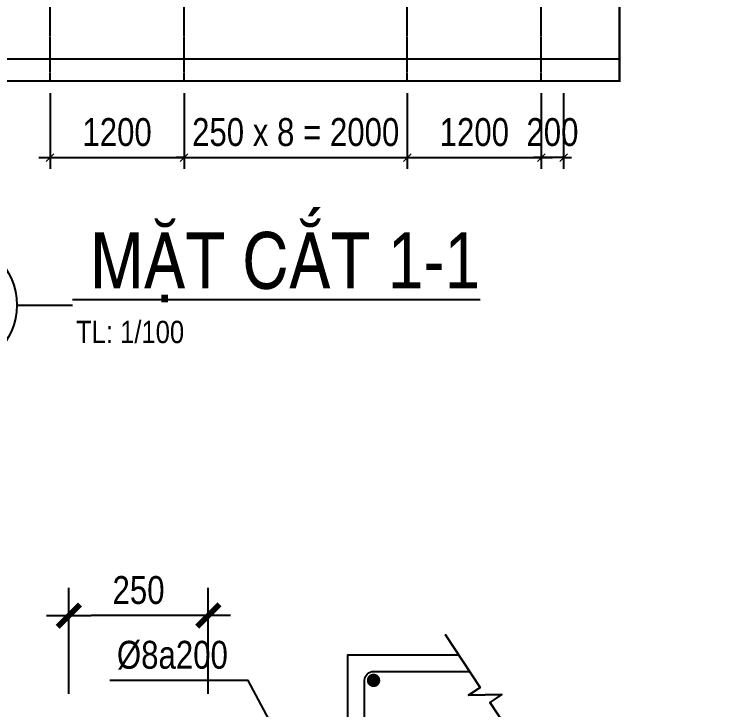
# Model space of a CAD drawing. Header units: millimetres. Extents: x 379264 to 1158416, y -283062 to 356890.
# Drawn here: x 1127398 to 1130653, y -10850 to -7738 of the extents above; entities that cross this region are included whole.
import ezdxf
from ezdxf.enums import TextEntityAlignment as Align

# ---------------------------------------------------------------- set-up
doc = ezdxf.new("R2010")
doc.units = ezdxf.units.MM
for name, pattern in [('CENTER', [2, 1.25, -0.25, 0.25, -0.25]), ('CHI TIET THANG SAN VUON$0$HIDDEN', [0.375, 0.25, -0.125]), ('DASHED2', [0.375, 0.25, -0.125])]:
    doc.linetypes.add(name, pattern=pattern)
for name, color, linetype in [('01PM. TEXT A', 3, 'Continuous'), ('02PM. TEXT B', 4, 'Continuous'), ('04PM. THIN', 7, 'Continuous'), ('05PM. FRAME', 4, 'Continuous'), ('08PM. SSS X', 6, 'Continuous'), ('11PM. DIM', 2, 'Continuous'), ('12PM. GRID', 8, 'CENTER')]:
    doc.layers.add(name, color=color, linetype=linetype)
doc.styles.add('[PMDC2013]STYLE', font='arial.ttf', dxfattribs={"width": 0.8})
doc.styles.add('BLOCK A - CHI TIET THANG 1$0$VNI-HelveC', font='VHELVCN_0.TTF')
doc.styles.add('BLOCK A - CHI TIET THANG 1$0$VNI-HelveCB', font='VHELVCB_0.TTF')
doc.dimstyles.new('20', dxfattribs={"dimtxt": 250, "dimasz": 200, "dimexe": 250, "dimexo": 0, "dimgap": 100, "dimtad": 1, "dimdec": 0, "dimlfac": 0.2, "dimzin": 0, "dimdsep": 46, "dimtxsty": '[PMDC2013]STYLE', "dimblk": 'TICK', "dimcen": 0, "dimdle": 300, "dimclrd": 2, "dimclre": 2, "dimclrt": 4, "dimadec": 0, "dimazin": 0, "dimtfac": 0.004, "dimtdec": 0, "dimtix": 1, "dimtmove": 2, "dimatfit": 3, "dimldrblk": 'TICK', "dimfxl": 1, "dimtvp": 0.8, "dimtolj": 1, "dimtzin": 0, "dimarcsym": 0})
doc.dimstyles.new('BLOCK A - CHI TIET THANG 1$0$Dim 50 (A1-A2)', dxfattribs={"dimscale": 50, "dimtxt": 2.5, "dimasz": 0.7, "dimexe": 1, "dimexo": 1, "dimgap": 1, "dimtad": 1, "dimdec": 0, "dimzin": 12, "dimdsep": 46, "dimtxsty": '[PMDC2013]STYLE', "dimblk": 'ARCHTICK', "dimcen": 0, "dimdle": 1, "dimclrd": 2, "dimclre": 2, "dimclrt": 4, "dimadec": 0, "dimazin": 0, "dimtfac": 1, "dimtdec": 0, "dimtix": 1, "dimtmove": 2, "dimatfit": 3, "dimldrblk": 'ARCHTICK', "dimfxl": 1, "dimtolj": 1, "dimtzin": 0, "dimarcsym": 0})

# ---------------------------------------------------------------- blocks, each defined once
blk = doc.blocks.new('BLOCK A - CHI TIET THANG 1$0$HTT-Title')
at = {"lineweight": -2}
blk.add_line((6, 0), (11, 0), dxfattribs=at)
at = {"linetype": 'ByBlock', "lineweight": -2}
blk.add_circle((0, 0), 6, dxfattribs=at)
at = {"linetype": 'ByBlock', "lineweight": -2, "style": 'BLOCK A - CHI TIET THANG 1$0$VNI-HelveCB'}
blk.add_attdef('DWG.NAME', text='', height=5, dxfattribs=at).set_placement((11, 0), align=Align.BOTTOM_LEFT)
blk.add_attdef('NUMBER', text='', height=5, dxfattribs=at).set_placement((0, 0), align=Align.MIDDLE_CENTER)
at = {"linetype": 'ByBlock', "lineweight": -2, "style": 'BLOCK A - CHI TIET THANG 1$0$VNI-HelveC'}
blk.add_attdef('SCALE', text='', height=2, dxfattribs=at).set_placement((11.315, -1.414), align=Align.TOP_LEFT)
blk = doc.blocks.new('_ArchTick')
at = {"color": 0, "linetype": 'ByBlock', "const_width": 0.15}
blk.add_lwpolyline([(-0.5, -0.5), (0.5, 0.5)], dxfattribs=at)
blk = doc.blocks.new('*D1485')
at = {"layer": '11PM. DIM', "color": 2, "lineweight": -2, "transparency": 16777216}
for p, q in [((1127556.8, -8090.8), (1127556.8, -8428.9)), ((1128156.8, -8090.8), (1128156.8, -8428.9)), ((1127506.8, -8378.9), (1128206.8, -8378.9))]:
    blk.add_line(p, q, dxfattribs=at)
at = {"layer": 'Defpoints', "color": 0, "transparency": 16777216}
for p in [(1127556.8, -8040.8), (1128156.8, -8040.8), (1128156.8, -8378.9)]:
    blk.add_point(p, dxfattribs=at)
at = {"layer": '11PM. DIM', "color": 2, "lineweight": -2, "transparency": 16777216, "xscale": 35, "yscale": 35, "zscale": 35, "rotation": 180}
blk.add_blockref('_ArchTick', (1127556.8, -8378.9), dxfattribs=at)
at = {"layer": '11PM. DIM', "color": 2, "lineweight": -2, "transparency": 16777216, "xscale": 35, "yscale": 35, "zscale": 35}
blk.add_blockref('_ArchTick', (1128156.8, -8378.9), dxfattribs=at)
at = {"layer": '11PM. DIM', "color": 4, "transparency": 16777216, "insert": (1127856.8, -8265.1), "char_height": 125, "attachment_point": 5, "style": '[PMDC2013]STYLE'}
blk.add_mtext('\\A1;1200', dxfattribs=at)
blk = doc.blocks.new('*D1486')
at = {"layer": '11PM. DIM', "color": 2, "lineweight": -2, "transparency": 16777216}
for p, q in [((1128156.8, -8090.8), (1128156.8, -8428.9)), ((1129156.8, -8090.8), (1129156.8, -8428.9)), ((1128156.8, -8378.9), (1128121.8, -8378.9)), ((1128156.8, -8378.9), (1129156.8, -8378.9)), ((1129156.8, -8378.9), (1129191.8, -8378.9))]:
    blk.add_line(p, q, dxfattribs=at)
at = {"layer": 'Defpoints', "color": 0, "transparency": 16777216}
for p in [(1128156.8, -8040.8), (1129156.8, -8040.8), (1129156.8, -8378.9)]:
    blk.add_point(p, dxfattribs=at)
at = {"layer": '11PM. DIM', "color": 2, "lineweight": -2, "transparency": 16777216, "xscale": 35, "yscale": 35, "zscale": 35}
blk.add_blockref('_ArchTick', (1128156.8, -8378.9), dxfattribs=at)
at = {"layer": '11PM. DIM', "color": 2, "lineweight": -2, "transparency": 16777216, "xscale": 35, "yscale": 35, "zscale": 35, "rotation": 180}
blk.add_blockref('_ArchTick', (1129156.8, -8378.9), dxfattribs=at)
at = {"layer": '11PM. DIM', "color": 4, "transparency": 16777216, "insert": (1128656.8, -8265.1), "char_height": 125, "attachment_point": 5, "style": '[PMDC2013]STYLE'}
blk.add_mtext('\\A1;250 x 8 = 2000', dxfattribs=at)
blk = doc.blocks.new('*D1487')
at = {"layer": '11PM. DIM', "color": 2, "lineweight": -2, "transparency": 16777216}
for p, q in [((1129156.8, -8090.8), (1129156.8, -8428.9)), ((1129756.8, -8090.8), (1129756.8, -8428.9)), ((1129106.8, -8378.9), (1129806.8, -8378.9))]:
    blk.add_line(p, q, dxfattribs=at)
at = {"layer": 'Defpoints', "color": 0, "transparency": 16777216}
for p in [(1129156.8, -8040.8), (1129756.8, -8040.8), (1129756.8, -8378.9)]:
    blk.add_point(p, dxfattribs=at)
at = {"layer": '11PM. DIM', "color": 2, "lineweight": -2, "transparency": 16777216, "xscale": 35, "yscale": 35, "zscale": 35, "rotation": 180}
blk.add_blockref('_ArchTick', (1129156.8, -8378.9), dxfattribs=at)
at = {"layer": '11PM. DIM', "color": 2, "lineweight": -2, "transparency": 16777216, "xscale": 35, "yscale": 35, "zscale": 35}
blk.add_blockref('_ArchTick', (1129756.8, -8378.9), dxfattribs=at)
at = {"layer": '11PM. DIM', "color": 4, "transparency": 16777216, "insert": (1129456.8, -8265.1), "char_height": 125, "attachment_point": 5, "style": '[PMDC2013]STYLE'}
blk.add_mtext('\\A1;1200', dxfattribs=at)
blk = doc.blocks.new('*D1488')
at = {"layer": '11PM. DIM', "color": 2, "lineweight": -2, "transparency": 16777216}
for p, q in [((1129756.8, -8090.8), (1129756.8, -8428.9)), ((1129856.8, -8090.8), (1129856.8, -8428.9)), ((1129756.8, -8378.9), (1129721.8, -8378.9)), ((1129856.8, -8378.9), (1129756.8, -8378.9)), ((1129856.8, -8378.9), (1129891.8, -8378.9))]:
    blk.add_line(p, q, dxfattribs=at)
at = {"layer": 'Defpoints', "color": 0, "transparency": 16777216}
for p in [(1129756.8, -8040.8), (1129856.8, -8040.8), (1129756.8, -8378.9)]:
    blk.add_point(p, dxfattribs=at)
at = {"layer": '11PM. DIM', "color": 2, "lineweight": -2, "transparency": 16777216, "xscale": 35, "yscale": 35, "zscale": 35}
blk.add_blockref('_ArchTick', (1129756.8, -8378.9), dxfattribs=at)
at = {"layer": '11PM. DIM', "color": 2, "lineweight": -2, "transparency": 16777216, "xscale": 35, "yscale": 35, "zscale": 35, "rotation": 180}
blk.add_blockref('_ArchTick', (1129856.8, -8378.9), dxfattribs=at)
at = {"layer": '11PM. DIM', "color": 4, "transparency": 16777216, "insert": (1129806.8, -8265.1), "char_height": 125, "attachment_point": 5, "style": '[PMDC2013]STYLE'}
blk.add_mtext('\\A1;200', dxfattribs=at)
blk = doc.blocks.new('TICK')
at = {"color": 0, "linetype": 'ByBlock'}
blk.add_line((1, 0), (-1, 0), dxfattribs=at)
at = {"color": 7, "linetype": 'ByBlock', "const_width": 0.25}
blk.add_lwpolyline([(-0.5, -0.5), (0.5, 0.5)], dxfattribs=at)
blk = doc.blocks.new('*D415')
at = {"layer": '11PM. DIM', "color": 2, "lineweight": -2, "ltscale": 0.3, "transparency": 16777216}
for p, q in [((352.4, 4759.1), (352.4, 5709.1)), ((1602.4, 4759.1), (1602.4, 5709.1)), ((1402.4, 5459.1), (552.4, 5459.1))]:
    blk.add_line(p, q, dxfattribs=at)
at = {"layer": 'Defpoints', "color": 0, "ltscale": 0.3, "transparency": 16777216}
for p in [(352.4, 5459.1), (352.4, 4759.1), (1602.4, 4759.1)]:
    blk.add_point(p, dxfattribs=at)
at = {"layer": '11PM. DIM', "color": 2, "lineweight": -2, "ltscale": 0.3, "transparency": 16777216, "xscale": 200, "yscale": 200, "zscale": 200, "rotation": 180}
blk.add_blockref('TICK', (352.4, 5459.1), dxfattribs=at)
at = {"layer": '11PM. DIM', "color": 2, "lineweight": -2, "ltscale": 0.3, "transparency": 16777216, "xscale": 200, "yscale": 200, "zscale": 200}
blk.add_blockref('TICK', (1602.4, 5459.1), dxfattribs=at)
at = {"layer": '11PM. DIM', "color": 4, "ltscale": 0.3, "transparency": 16777216, "insert": (977.4, 5686.8), "char_height": 250, "attachment_point": 5, "style": '[PMDC2013]STYLE'}
blk.add_mtext('\\A1;250', dxfattribs=at)
blk = doc.blocks.new('*D416')
at = {"layer": '11PM. DIM', "color": 2, "lineweight": -2, "ltscale": 0.3, "transparency": 16777216}
for p, q in [((-150.2, 4284.1), (-1100.2, 4284.1)), ((-850.2, 4084.1), (-850.2, 3659.1)), ((-150.2, 3459.1), (-1100.2, 3459.1))]:
    blk.add_line(p, q, dxfattribs=at)
at = {"layer": 'Defpoints', "color": 0, "ltscale": 0.3, "transparency": 16777216}
for p in [(-150.2, 4284.1), (-850.2, 3459.1), (-150.2, 3459.1)]:
    blk.add_point(p, dxfattribs=at)
at = {"layer": '11PM. DIM', "color": 2, "lineweight": -2, "ltscale": 0.3, "transparency": 16777216, "xscale": 200, "yscale": 200, "zscale": 200}
for p, rotation in [((-850.2, 4284.1), 90), ((-850.2, 3459.1), 270)]:
    blk.add_blockref('TICK', p, dxfattribs=dict(at, rotation=rotation))
at = {"layer": '11PM. DIM', "color": 4, "ltscale": 0.3, "transparency": 16777216, "insert": (-1075.2, 3871.6), "char_height": 250, "attachment_point": 5, "rotation": 90, "style": '[PMDC2013]STYLE'}
blk.add_mtext('\\A1;H', dxfattribs=at)
blk = doc.blocks.new('*D417')
at = {"layer": '11PM. DIM', "color": 2, "lineweight": -2, "ltscale": 0.3, "transparency": 16777216}
for p, q in [((1781.5, 3577.3), (2386.5, 3976.6)), ((2480.9, 3379.9), (2288.1, 3672)), ((2194.6, 2951.3), (2799.7, 3350.7))]:
    blk.add_line(p, q, dxfattribs=at)
at = {"layer": 'Defpoints', "color": 0, "ltscale": 0.3, "transparency": 16777216}
for p in [(2177.9, 3838.9), (1781.5, 3577.3), (2194.6, 2951.3)]:
    blk.add_point(p, dxfattribs=at)
at = {"layer": '11PM. DIM', "color": 2, "lineweight": -2, "ltscale": 0.3, "transparency": 16777216, "xscale": 200, "yscale": 200, "zscale": 200}
for p, rotation in [((2177.9, 3838.9), 123.4248111820387), ((2591, 3213), 303.4248111820388)]:
    blk.add_blockref('TICK', p, dxfattribs=dict(at, rotation=rotation))
at = {"layer": '11PM. DIM', "color": 4, "ltscale": 0.3, "transparency": 16777216, "insert": (2574.5, 3651.4), "char_height": 250, "attachment_point": 5, "rotation": 303.42481, "style": '[PMDC2013]STYLE'}
blk.add_mtext('\\A1;150', dxfattribs=at)
blk = doc.blocks.new('A$C6A316276')
at = {"layer": '04PM. THIN'}
blk.add_line((1006, 4053.3), (582.4, 3229.1), dxfattribs=at)
for points in [[(4458, 4177.7), (4458, 4177.7), (4125.8, 4681.1), (4231.5, 4752.1), (3934.3, 4747.2), (4037.3, 4815.2), (3726.3, 5286.4), (3726.3, 5286.4), (4037.4, 4815), (3934.3, 4747.2), (4231.5, 4752.1), (4125.5, 4681.6)], [(390.8, 1493.3), (390.8, 1493.3), (-3.3, 2090.4), (102.4, 2161.3), (-194.9, 2156.5), (-91.8, 2224.5), (-446.6, 2762), (-446.6, 2762), (-91.7, 2224.3), (-194.9, 2156.5), (102.4, 2161.3), (-3.6, 2090.8)]]:
    blk.add_lwpolyline(points, close=True, dxfattribs=at)
at = {"layer": '04PM. THIN', "const_width": 60}
for points in [[(3052.4, 4879.1, 1), (3112.4, 4879.1, 1)], [(1802.4, 4054.1, 1), (1862.4, 4054.1, 1)], [(2802.4, 4054.1, 1), (2862.4, 4054.1, 1)], [(552.4, 3229.1, 1), (612.4, 3229.1, 1)], [(1552.4, 3229.1, 1), (1612.4, 3229.1, 1)], [(302.4, 2404.1, 1), (362.4, 2404.1, 1)]]:
    blk.add_lwpolyline(points, format="xyb", close=True, dxfattribs=at)
at = {"layer": '04PM. THIN', "flags": 128}
for points in [[(2356.5, 4134.1), (1958.4, 4878.3), (719.4, 4878.3)], [(1582.4, 3229.1), (1006, 4053.3), (-50.9, 4053.3)]]:
    blk.add_lwpolyline(points, dxfattribs=at)
at = {"layer": '05PM. FRAME', "ltscale": 0.25}
for points in [[(-362.2, 2634.1), (352.4, 2634.1), (352.4, 3459.1), (1602.4, 3459.1), (1602.4, 4284.1), (2852.4, 4284.1), (2852.4, 5109.1), (3843.3, 5109.1)], [(4335.1, 4364), (267.8, 1679.6)]]:
    blk.add_lwpolyline(points, dxfattribs=at)
at = {"layer": '08PM. SSS X', "ltscale": 400}
for points in [[(3002.4, 3849.2), (3002.4, 4879.1, -0.414214), (3082.4, 4959.1), (3942.3, 4959.1)], [(1752.4, 3024.2), (1752.4, 4054.1, -0.414214), (1832.4, 4134.1), (3432.6, 4134.1)], [(502.4, 2199.2), (502.4, 3229.1, -0.414214), (582.4, 3309.1), (2182.6, 3309.1)]]:
    blk.add_lwpolyline(points, format="xyb", dxfattribs=at)
for points in [[(4252.4, 4489.2), (185.1, 1804.8)], [(-263.2, 2484.1), (932.6, 2484.1)]]:
    blk.add_lwpolyline(points, dxfattribs=at)
at = {"layer": '01PM. TEXT A', "style": '[PMDC2013]STYLE', "width": 0.8}
blk.add_text('%%UCHI TIẾT BẬC THANG', height=625, dxfattribs=at).set_placement((2789, -317.4), align=Align.CENTER)
at = {"layer": '02PM. TEXT B', "color": 4, "style": '[PMDC2013]STYLE', "width": 0.8}
for s, p in [('%%C8a200', (783.5, 4983.3)), ('2%%C10', (13.1, 4158.3))]:
    blk.add_text(s, height=250, dxfattribs=at).set_placement(p)
at = {"layer": '11PM. DIM', "ltscale": 0.3}
dim = blk.add_linear_dim(base=(352.4, 5459.1), p1=(1602.4, 4759.1), p2=(352.4, 4759.1), angle=180, dimstyle='20', override={"dimtxsty": '[PMDC2013]STYLE'}, dxfattribs=at)
dim.commit()
dim.dimension.update_dxf_attribs({"geometry": '*D415', "text_midpoint": (977.4, 5686.8)})
dim = blk.add_linear_dim(base=(-850.2, 3459.1), p1=(-150.2, 4284.1), p2=(-150.2, 3459.1), angle=270, text='H', dimstyle='20', override={"dimtxsty": '[PMDC2013]STYLE'}, dxfattribs=at)
dim.commit()
dim.dimension.update_dxf_attribs({"geometry": '*D416', "text_midpoint": (-1075.2, 3871.6)})
dim = blk.add_linear_dim(base=(2177.9, 3838.9), p1=(2194.6, 2951.3), p2=(1781.5, 3577.3), angle=123.42481, dimstyle='20', dxfattribs=at)
dim.commit()
dim.dimension.update_dxf_attribs({"geometry": '*D417', "text_midpoint": (2574.5, 3651.4)})

msp = doc.modelspace()

# ---------------------------------------------------------------- linework, layer by layer
at = {"linetype": 'CHI TIET THANG SAN VUON$0$HIDDEN', "ltscale": 10, "const_width": 10}
msp.add_lwpolyline([(1130106.61, -8035.7), (1126781.81, -8035.7), (1126781.81, -3311.41), (1130106.61, -3311.41)], close=True, dxfattribs=at)
at = {"layer": '05PM. FRAME', "ltscale": 0.25}
msp.add_line((1126781.81, -7935.7), (1130106.61, -7935.7), dxfattribs=at)
at = {"layer": '12PM. GRID', "linetype": 'DASHED2', "ltscale": 3}
for points in [[(1127556.81, -8032.39), (1127556.81, -3311.41)], [(1129156.81, -8032.39), (1129156.81, -3311.41)], [(1129756.81, -8032.39), (1129756.81, -3311.41)], [(1128156.81, -8032.39), (1128156.81, -5837.87)]]:
    msp.add_lwpolyline(points, dxfattribs=at)

# ---------------------------------------------------------------- block references
at = {"layer": '01PM. TEXT A'}
ref = msp.add_blockref('BLOCK A - CHI TIET THANG 1$0$HTT-Title', (1127107.31, -9038.97), dxfattribs=dict(at, xscale=50, yscale=50, zscale=50))
ref.add_attrib('NUMBER', '4', dxfattribs={"layer": '0', "color": 0, "linetype": 'ByBlock', "lineweight": -2, "height": 250, "style": 'BLOCK A - CHI TIET THANG 1$0$VNI-HelveCB'}).set_placement((1127107.31, -9038.97), align=Align.MIDDLE_CENTER)
ref.add_attrib('DWG.NAME', '%%u MAËT CAÉT 1-1', dxfattribs={"layer": '0', "color": 3, "linetype": 'ByBlock', "lineweight": -2, "height": 250, "style": 'BLOCK A - CHI TIET THANG 1$0$VNI-HelveCB'}).set_placement((1127657.31, -9038.97), align=Align.BOTTOM_LEFT)
ref.add_attrib('SCALE', 'TL: 1/100', dxfattribs={"layer": '0', "color": 0, "linetype": 'ByBlock', "lineweight": -2, "height": 100, "style": 'BLOCK A - CHI TIET THANG 1$0$VNI-HelveC'}).set_placement((1127673.08, -9109.66), align=Align.TOP_LEFT)
at = {"layer": '01PM. TEXT A', "xscale": 0.5, "yscale": 0.5, "zscale": 0.5}
msp.add_blockref('A$C6A316276', (1127464.22, -13159.69), dxfattribs=at)

# ---------------------------------------------------------------- dimensions: what is measured, and where the dimension line sits
at = {"layer": '11PM. DIM'}
dim = msp.add_linear_dim(base=(1129156.81, -8378.95), p1=(1128156.81, -8040.76), p2=(1129156.81, -8040.76), angle=180, text='250 x 8 = <>', dimstyle='BLOCK A - CHI TIET THANG 1$0$Dim 50 (A1-A2)', override={"dimlfac": 2}, dxfattribs=at)
dim.commit()
dim.dimension.update_dxf_attribs({"geometry": '*D1486', "text_midpoint": (1128656.81, -8265.13)})
for base, p1, p2, picture, middle in [((1128156.81, -8378.94), (1127556.81, -8040.75), (1128156.81, -8040.75), '*D1485', (1127856.81, -8265.12)), ((1129756.81, -8378.95), (1129156.81, -8040.76), (1129756.81, -8040.76), '*D1487', (1129456.81, -8265.13))]:
    dim = msp.add_linear_dim(base=base, p1=p1, p2=p2, angle=180, dimstyle='BLOCK A - CHI TIET THANG 1$0$Dim 50 (A1-A2)', override={"dimlfac": 2}, dxfattribs=at)
    dim.commit()
    dim.dimension.update_dxf_attribs({"geometry": picture, "text_midpoint": middle})
dim = msp.add_linear_dim(base=(1129756.81, -8378.95), p1=(1129856.81, -8040.76), p2=(1129756.81, -8040.76), dimstyle='BLOCK A - CHI TIET THANG 1$0$Dim 50 (A1-A2)', override={"dimlfac": 2}, dxfattribs=at)
dim.commit()
dim.dimension.update_dxf_attribs({"geometry": '*D1488', "text_midpoint": (1129806.81, -8265.13)})

doc.saveas('drawing.dxf')
